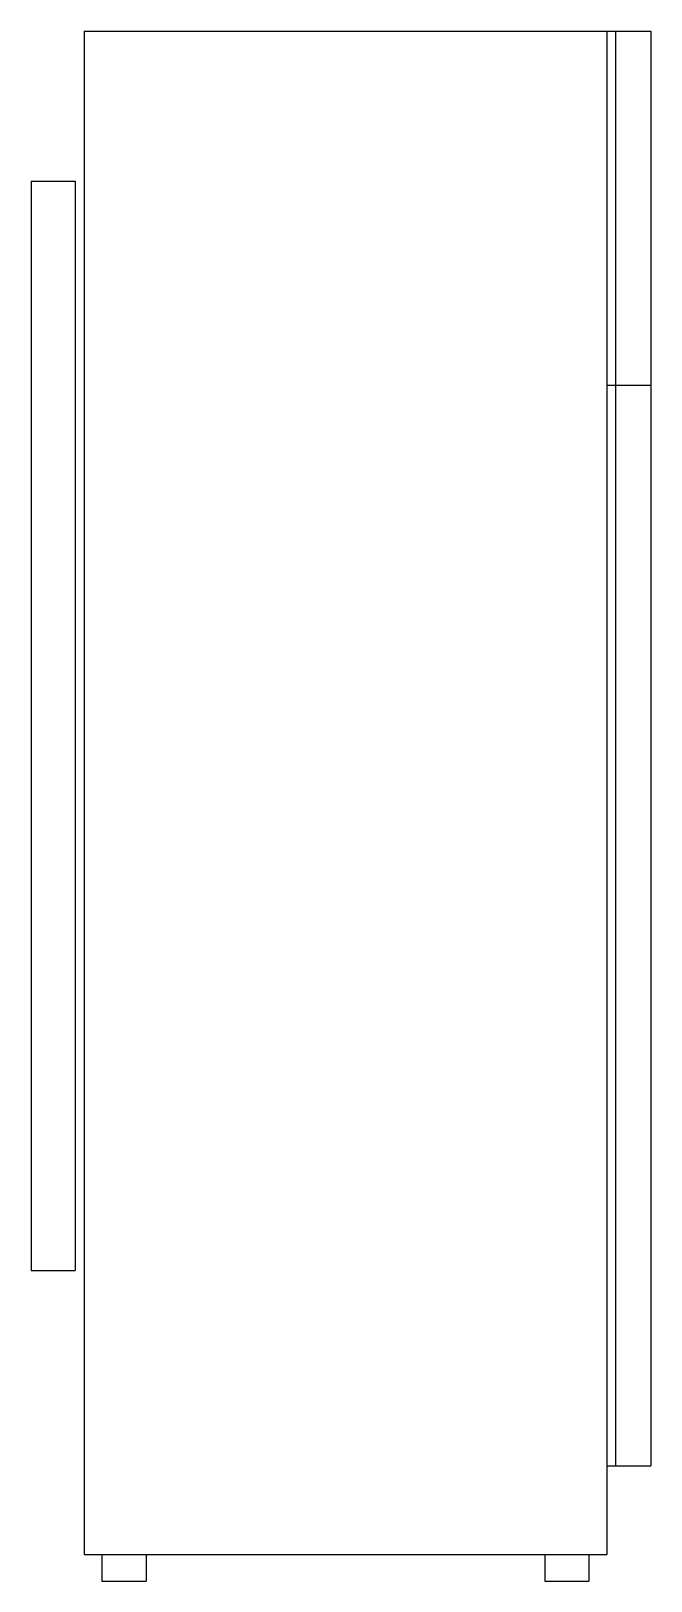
# Model space of a CAD drawing. Extents: x 0.02 to 0.72, y 0 to 1.75.
import ezdxf

# ---------------------------------------------------------------- set-up
doc = ezdxf.new("R2010")
doc.units = 0
doc.header["$MEASUREMENT"] = 0
doc.layers.get('0').update_dxf_attribs({"linetype": 'CONTINUOUS'})

msp = doc.modelspace()

# ---------------------------------------------------------------- linework, layer by layer
for p, q in [((0.08, 1.75), (0.08, 0.03)), ((0.08, 1.75), (0.72, 1.75)), ((0.67, 1.75), (0.67, 0.03)), ((0.68, 1.75), (0.68, 0.13)), ((0.72, 1.75), (0.72, 0.13)), ((0.02, 1.5803), (0.07, 1.5803)), ((0.02, 1.5803), (0.02, 0.3505)), ((0.07, 1.5803), (0.07, 0.3505)), ((0.67, 1.35), (0.72, 1.35)), ((0.02, 0.3505), (0.07, 0.3505)), ((0.67, 0.13), (0.72, 0.13)), ((0.08, 0.03), (0.67, 0.03)), ((0.1, 0.03), (0.1, 0)), ((0.15, 0.03), (0.15, 0)), ((0.6, 0.03), (0.6, 0)), ((0.65, 0.03), (0.65, 0)), ((0.1, 0), (0.15, 0)), ((0.6, 0), (0.65, 0))]:
    msp.add_line(p, q)

doc.saveas('drawing.dxf')
